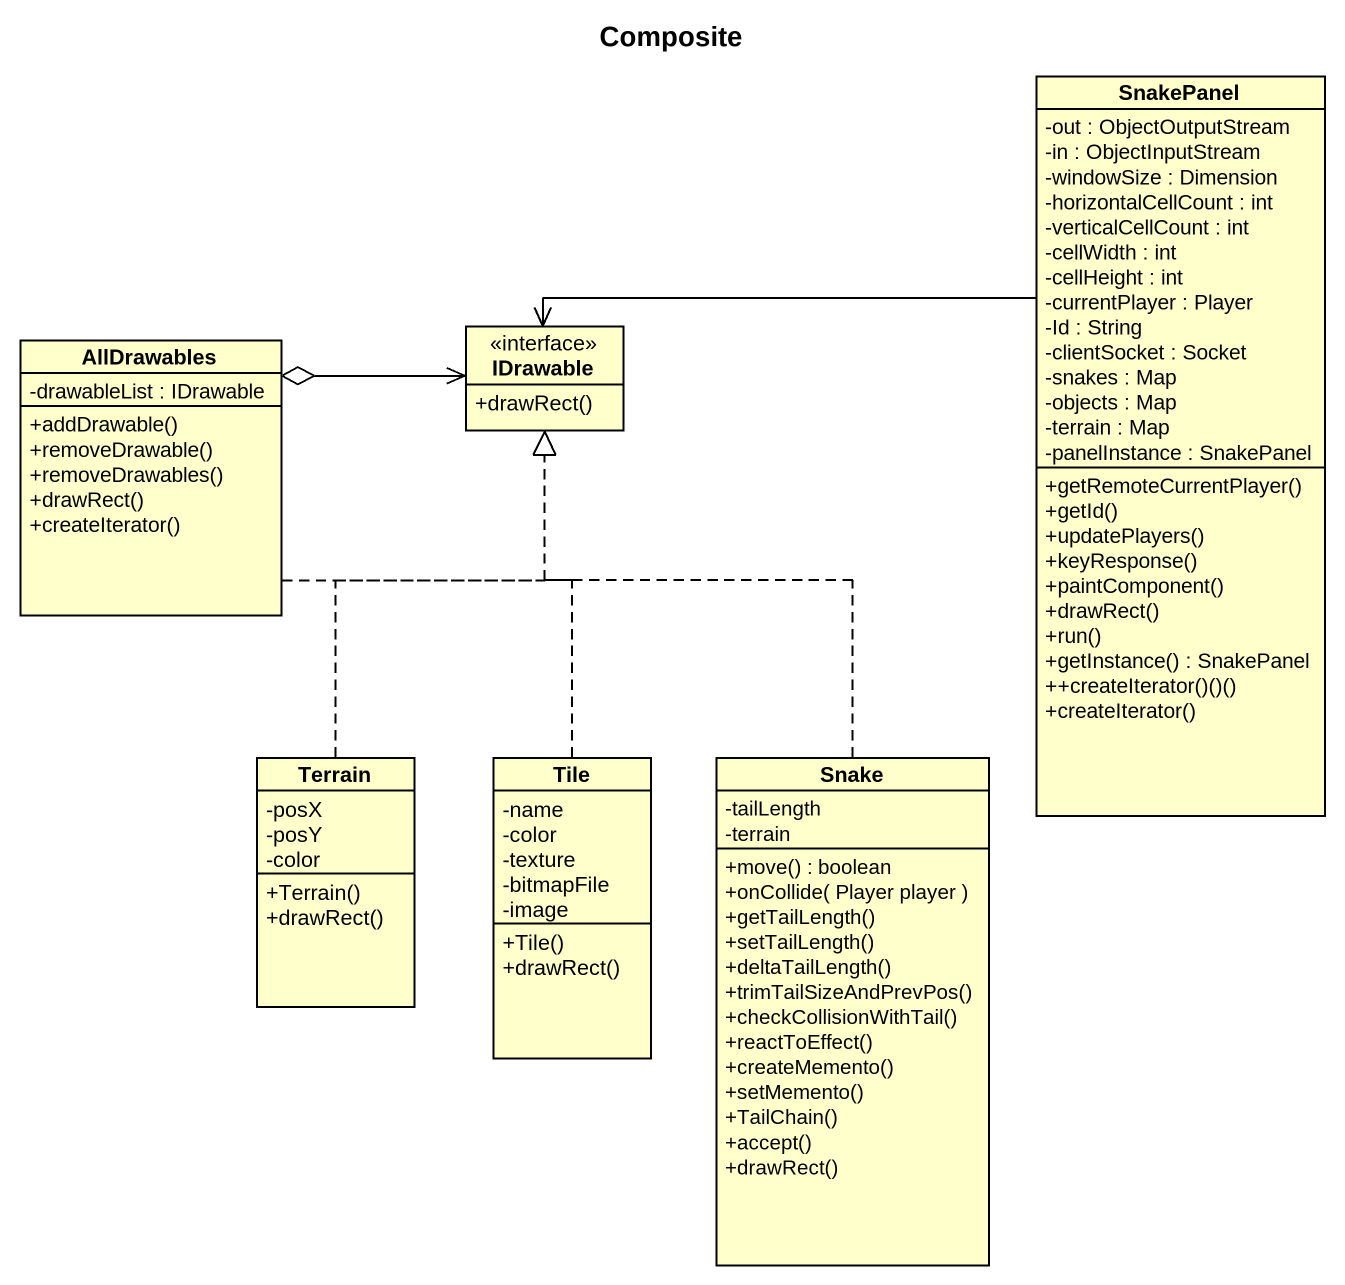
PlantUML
@startuml
title Composite
hide circle
hide empty members
skinparam classAttributeIconSize 0
class SnakePanel {
  -out : ObjectOutputStream
  -in : ObjectInputStream
  -windowSize : Dimension
  -horizontalCellCount : int
  -verticalCellCount : int
  -cellWidth : int
  -cellHeight : int
  -currentPlayer : Player
  -Id : String
  -clientSocket : Socket
  -snakes : Map
  -objects : Map
  -terrain : Map
  -panelInstance : SnakePanel
  +getRemoteCurrentPlayer()
  +getId()
  +updatePlayers()
  +keyResponse()
  +paintComponent()
  +drawRect()
  +run()
  +getInstance() : SnakePanel
  ++createIterator()()()
  +createIterator()
}
class AllDrawables {
  -drawableList : IDrawable
  +addDrawable()
  +removeDrawable()
  +removeDrawables()
  +drawRect()
  +createIterator()
}
interface IDrawable {
  +drawRect()
}
class Terrain {
  -posX
  -posY
  -color
  +Terrain()
  +drawRect()
}
class Tile {
  -name
  -color
  -texture
  -bitmapFile
  -image
  +Tile()
  +drawRect()
}
class Snake {
  -tailLength
  -terrain
  +move() : boolean
  +onCollide( Player player )
  +getTailLength()
  +setTailLength()
  +deltaTailLength()
  +trimTailSizeAndPrevPos()
  +checkCollisionWithTail()
  +reactToEffect()
  +createMemento()
  +setMemento()
  +TailChain()
  +accept()
  +drawRect()
}
SnakePanel -left-> IDrawable
AllDrawables .right.|> IDrawable
AllDrawables o-right-> IDrawable
Terrain .up.|> IDrawable
Tile .up.|> IDrawable
Snake .up.|> IDrawable
@enduml
